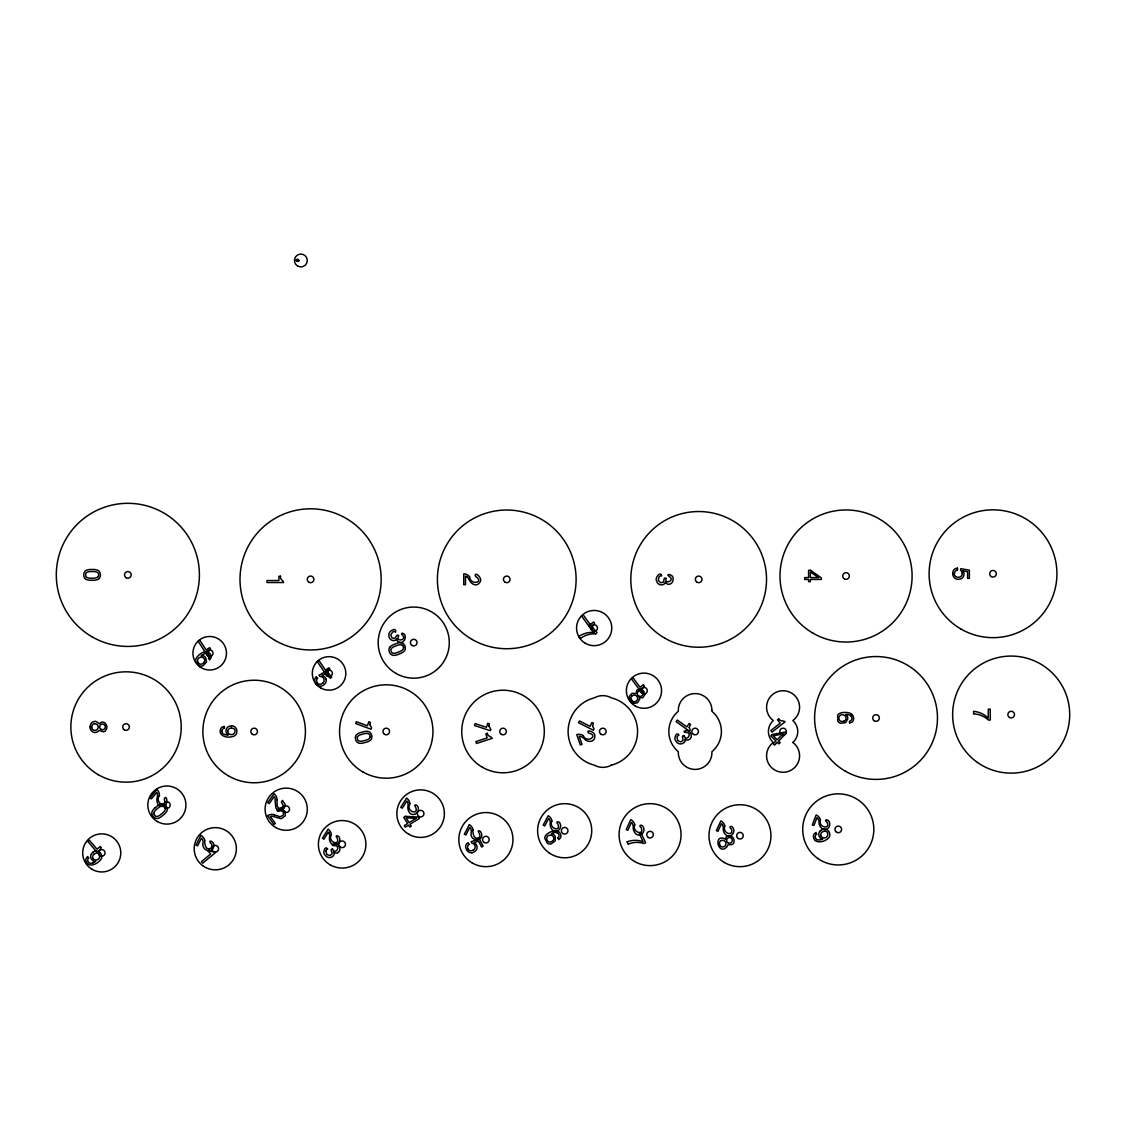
<?xml version="1.0" encoding="UTF-8"?>
<svg xmlns="http://www.w3.org/2000/svg" width="1126" height="1126" viewBox="0 0 1126 1126"><rect width="100%" height="100%" fill="white"/><g stroke="black" fill="none" stroke-linecap="round" stroke-linejoin="round"><path stroke-width="1.5" d="M159.287 795.575C154.262 803.64 167.844 808.735 164.241 799.01C166.549 792.943 169.463 806.3 162.608 806.469C157.401 807.173 156.021 800.896 157.387 796.997M325.836 851.115L326.948 854.648L330.214 855.521L332.212 853.578L331.058 849.637L332.48 848.779M395.592 631.883C396.831 626.746 387.78 631.039 388.906 635.261C388.386 638.47 391.749 641.327 394.832 640.469M398.576 636.035C395.493 642.27 406.95 640.272 402.784 635.43C398.843 632.474 405.079 632.179 405.304 636.457C405.768 639.751 402.601 643.861 399.068 642.214M469.359 824.711L464.348 834.155L465.882 834.957L469.809 827.54A3.195 3.195 0 0 1 470.781 828.778A9.205 9.205 0 0 1 471.344 831.847C468.43 842.895 486.77 841.713 480.506 831.467C474.468 828.342 483.124 836.308 478.62 837.744C474.679 840.08 472.526 834.324 472.948 830.059M684.636 741.626C682.778 745.06 677.359 744.596 675.91 741.035C673.081 738.656 676.923 730.802 678.978 735.109A4.124 4.124 0 0 0 676.979 737.023L677.753 740.683L680.906 741.907L683.102 740.19L682.412 736.207L683.876 735.447M962.772 570.84L967.614 571.684L967.614 578.398L969.373 578.398L969.373 570.178L960.731 568.63L960.633 570.347A4.94 4.94 0 0 1 961.787 571.684A3.336 3.336 0 0 1 962.181 572.965L962.209 573.19M632.235 695.601L631.348 696.614A2.66 2.66 0 0 0 631.053 697.487L631.024 697.81A3.336 3.336 0 0 0 631.207 699.077L631.503 699.696A4.898 4.898 0 0 0 632.024 700.442M595.682 633.797L597.005 632.699L590.137 624.409L588.701 625.606L594.261 632.319M202.821 654.558L202.708 654.628A16.214 16.214 0 0 0 201.258 655.642L202.497 655.684A3.814 3.814 0 0 1 203.609 655.979A4.729 4.729 0 0 1 204.622 656.585L205.087 656.979A6.545 6.545 0 0 1 205.706 657.683L206.565 661.961L203.074 665.705A5.053 5.053 0 0 1 201.132 666.142A4.771 4.771 0 0 1 199.302 665.804L195.657 661.314A5.095 5.095 0 0 1 195.994 658.794A7.882 7.882 0 0 1 197.444 656.557A18.649 18.649 0 0 1 202.047 652.784A8.966 8.966 0 0 1 204.819 651.729A5.56 5.56 0 0 1 207.522 651.898L209.38 653.038A7.474 7.474 0 0 1 210.266 654.037L211.153 656.022A3.758 3.758 0 0 1 211.097 657.612L209.718 659.878L208.465 658.372M337.87 852.579C341.009 851.003 340.263 846.555 337.87 844.641C335.041 841.052 329.271 846.597 334.647 845.499C341.91 846.456 334.521 855.253 332.691 849.159M333.873 852.354L333.915 852.34A3.547 3.547 0 0 1 333.929 854.859C332.353 858.505 326.892 858.547 325.076 855.07C322.092 853.001 325.147 844.908 327.567 848.976M721.316 840.418L720.204 841.178A2.66 2.66 0 0 0 719.711 841.966L719.598 842.262A3.336 3.336 0 0 0 719.486 843.543L719.613 844.204A4.898 4.898 0 0 0 719.95 845.063M200.203 657.303C194.699 658.837 199.049 667.141 203.243 663.214A5.095 5.095 0 0 0 204.313 661.989M92.979 862.868L91.023 863.318A2.97 2.97 0 0 1 88.672 862.347L88.546 862.164A3.012 3.012 0 0 1 88.602 857.956M553.119 832.973L552.993 833.015A16.214 16.214 0 0 0 551.36 833.704L552.57 834A3.814 3.814 0 0 1 553.598 834.521A4.729 4.729 0 0 1 554.442 835.323L554.822 835.816A6.545 6.545 0 0 1 555.287 836.646L555.231 840.995L551.022 843.923A5.053 5.053 0 0 1 549.024 843.937A4.771 4.771 0 0 1 547.32 843.219L544.688 838.068A5.095 5.095 0 0 1 545.561 835.675A7.882 7.882 0 0 1 547.433 833.789A18.649 18.649 0 0 1 552.725 831.072A8.966 8.966 0 0 1 555.667 830.636A5.56 5.56 0 0 1 558.271 831.354L559.847 832.874A7.474 7.474 0 0 1 560.495 834.028L560.959 836.154A3.758 3.758 0 0 1 560.565 837.702L558.749 839.63L557.834 837.885M95.006 723.582L93.683 723.821A2.66 2.66 0 0 0 92.909 724.328L92.684 724.553A3.336 3.336 0 0 0 92.05 725.679L91.896 726.34A4.898 4.898 0 0 0 91.853 727.241M666.029 578.173L664.368 578.173L663.369 582.1L660.68 582.789L658.26 580.326L659.146 576.723A4.124 4.124 0 0 1 661.736 575.836C661.089 570.601 654.276 577.638 656.669 581.213C657.246 584.464 661.469 586.027 664.087 584.098A3.547 3.547 0 0 0 665.339 581.959L665.41 581.959A3.716 3.716 0 0 0 668.661 584.324C671.49 584.38 673.39 581.607 673.052 578.947C674.263 574.499 664.678 572.965 669.041 576.315C675.825 580.129 664.354 585.281 666.015 578.623M847.596 714.56L847.456 714.531A16.214 16.214 0 0 0 845.696 714.391L846.625 715.207A3.814 3.814 0 0 1 847.287 716.15A4.729 4.729 0 0 1 847.667 717.262L847.765 717.867A6.545 6.545 0 0 1 847.794 718.81L845.696 722.639L840.615 723.258A5.053 5.053 0 0 1 838.856 722.343A4.771 4.771 0 0 1 837.674 720.907L837.758 715.123A5.095 5.095 0 0 1 839.644 713.42A7.882 7.882 0 0 1 842.192 712.631A18.649 18.649 0 0 1 848.131 712.702A8.966 8.966 0 0 1 850.946 713.687M274.139 814.83L280.092 816.786L283.33 815.111L283.428 812.296L281.148 810.438L284.132 808.271L285.314 804.78L282.513 800.403L281.359 802.022L283.372 805.892L280.796 808.426L284.779 811.086L285.342 815.801L281.233 818.743L275.054 817.054A9.346 9.346 0 0 0 271.985 816.167A3.237 3.237 0 0 0 270.423 816.519L275.363 823.472L273.928 824.499L267.65 815.646A7.938 7.938 0 0 1 274.195 814.675M398.759 635.627L397.196 635.036L394.874 638.343L392.045 637.992L390.736 634.867L392.833 631.813A4.124 4.124 0 0 1 395.578 631.911M396.788 638.935L396.831 638.949A3.716 3.716 0 0 0 399.026 642.299M583.254 735.728C587.068 743.99 598.891 735.32 588.912 733.195C584.169 728.986 596.076 731.21 594.753 736.517C595.105 742.231 587.265 742.85 584.436 738.923M98.947 854.085L98.68 853.804A2.646 2.646 0 0 0 98.089 853.381A2.801 2.801 0 0 0 96.808 853.058A3.702 3.702 0 0 0 95.485 853.311A5.996 5.996 0 0 0 94.19 854.001M316.322 676.895L317.574 678.415M578.933 636.486L580.34 638.203M469.542 576.976C470.738 585.9 484.743 582.367 475.622 576.413C473.061 570.502 483.969 577.835 479.69 582.606C476.678 587.434 470.372 583.704 469.035 579.411M88.743 858.096L87.617 856.492L86.181 858.336A3.589 3.589 0 0 0 85.914 859.56A4.743 4.743 0 0 0 86.026 860.841C87.828 867.977 96.47 864.698 99.82 860.63A8.895 8.895 0 0 0 100.819 859.405L101.453 858.223A4.631 4.631 0 0 0 101.748 857.097A4.124 4.124 0 0 0 101.636 855.478A5.644 5.644 0 0 0 93.05 851.847M469.049 844.486L468.135 842.755A4.546 4.546 0 0 0 465.756 845.739A5.729 5.729 0 0 0 466.474 849.525A8.149 8.149 0 0 0 466.783 850.144L468.008 851.552A5.123 5.123 0 0 0 471.949 852.734M815.534 838.194L815.632 838.391A2.97 2.97 0 0 0 817.659 839.926L819.672 839.94A15.722 15.722 0 0 0 822.684 839.152L822.712 839.109A4.279 4.279 0 0 1 819.235 836.393L818.968 835.534A4.771 4.771 0 0 1 820.291 830.833M627.154 841.868L628.111 843.895M684.045 735.855C687.015 742.667 692.884 731.9 685.973 732.449C680.878 732.379 687.465 728.438 689.689 731.914C691.814 734.082 692.152 738.557 688.83 739.81A3.716 3.716 0 0 1 684.96 739.092L684.918 739.135A3.547 3.547 0 0 1 684.678 741.654M816.702 834.296L815.998 832.466L814.168 833.916A3.589 3.589 0 0 0 813.605 835.042A4.743 4.743 0 0 0 813.408 836.322C813.451 843.684 822.613 842.558 826.85 839.419A8.895 8.895 0 0 0 828.117 838.462L829.018 837.462A4.631 4.631 0 0 0 829.566 836.435A4.124 4.124 0 0 0 829.848 834.859A5.644 5.644 0 0 0 822.374 829.271M820.361 819.883C818.025 828.215 831.495 829.566 826.822 822.022C823.148 819.672 828.187 818.518 829.257 821.924C830.326 823.993 829.623 826.611 828.089 828.272C823.725 832.438 818.546 826.526 819.01 821.825A9.205 9.205 0 0 0 818.095 818.827A3.195 3.195 0 0 0 816.955 817.729L813.901 825.555L812.282 824.936L816.167 814.971A7.812 7.812 0 0 1 820.516 819.827M724.708 826.076C722.062 833.31 734.096 837.139 731.45 829.074C727.931 826.906 731.562 824.598 733.251 828.187C734.504 830.284 733.744 833.071 732.111 834.746C727.452 838.87 722.554 832.846 723.258 827.948A9.205 9.205 0 0 0 722.512 824.894M634.698 824.908C631.714 832.593 645.254 836.125 640.976 827.343C637.612 825.006 642.58 823.936 643.537 827.399C644.649 829.735 643.593 832.635 641.651 834.197C636.823 837.519 632.587 831.326 633.22 826.794A9.346 9.346 0 0 0 632.46 823.697A3.237 3.237 0 0 0 631.376 822.515L627.801 830.27L626.211 829.524L630.757 819.672A7.938 7.938 0 0 1 634.853 824.865M204.65 840.714C204.524 844.007 205.706 850.609 210.393 848.497C212.476 847.329 212.321 844.05 210.492 843.05C207.691 838.842 214.925 842.079 213.799 845.71A3.322 3.322 0 0 0 213.405 851.481A3.322 3.322 0 0 0 218.585 848.976A3.322 3.322 0 0 0 213.827 845.739C212.856 854.901 200.864 850.257 203.116 842.558A9.346 9.346 0 0 0 202.469 839.433A3.237 3.237 0 0 0 201.413 838.223L197.599 845.851L196.023 845.063L200.878 835.351A7.938 7.938 0 0 1 204.819 840.686M551.81 821.079C548.334 828.581 561.677 832.677 557.764 823.81C554.837 821.67 559.481 820.488 560.298 823.965C561.325 826.315 560.143 829.13 558.158 830.58C553.232 833.69 549.291 827.3 550.234 822.839A9.205 9.205 0 0 0 549.699 819.756A3.195 3.195 0 0 0 548.7 818.518L544.702 825.921L543.182 825.091L548.263 815.688A7.812 7.812 0 0 1 551.979 821.051M403.516 647.577L403.418 647.028A3.913 3.913 0 0 0 403.122 646.282L402.939 645.958A2.407 2.407 0 0 0 402.489 645.451M221.906 731.534L221.935 731.759A2.97 2.97 0 0 0 223.272 733.913L225.144 734.645A15.722 15.722 0 0 0 228.226 734.997L228.282 734.968A4.279 4.279 0 0 1 226.016 731.182L226.073 730.281A4.771 4.771 0 0 1 229 726.369A7.009 7.009 0 0 1 231.492 726.017M331.297 834.76C327.356 842.614 340.784 846.358 337.068 837.843C334.042 834.718 339.503 835.168 339.7 838.532C340.291 840.742 339.123 843.107 337.35 844.43C332.297 847.737 328.342 840.981 329.608 836.435A9.205 9.205 0 0 0 329.256 833.31M409.78 803.837C405.571 812.001 419.604 815.562 415.48 806.906C412.763 803.654 418.196 804.541 418.309 807.891C418.844 810.382 417.296 813.028 415.086 814.154C409.822 816.294 406.965 809.805 408.048 805.512A9.346 9.346 0 0 0 407.739 802.331M276.94 799.657L277.193 806.357L278.812 808.102L280.838 808.412L276.672 809.805L277.826 811.424L281.19 810.424L278.375 810.241L275.912 808.229L275.124 801.248A9.346 9.346 0 0 0 274.969 798.067A3.237 3.237 0 0 0 274.125 796.701L269.17 803.654L267.735 802.641L274.026 793.788A7.938 7.938 0 0 1 277.109 799.657M973.596 713.588L973.596 711.322A23.984 23.984 0 0 1 988.22 718.078L988.304 709.127L990.218 709.127L990.218 720.077L988.473 720.077A23.308 23.308 0 0 0 973.582 713.856M957.494 568.18L957.494 570.178M224.398 728.311L224.398 726.354L222.174 727.044A3.589 3.589 0 0 0 221.231 727.903A4.743 4.743 0 0 0 220.597 729.015C217.994 735.897 226.945 738.149 232.026 736.742A8.895 8.895 0 0 0 233.561 736.305L234.743 735.7A4.631 4.631 0 0 0 235.63 734.94A4.124 4.124 0 0 0 236.474 733.561A5.644 5.644 0 0 0 231.506 725.665M85.097 578.567A4.251 4.251 0 0 1 84.225 577.286A4.42 4.42 0 0 1 83.971 576.596L83.788 575.499A8.586 8.586 0 0 1 83.774 574.556L83.971 573.162A4.307 4.307 0 0 1 85.097 571.163A4.715 4.715 0 0 1 86.547 570.235A10.88 10.88 0 0 1 90.179 569.503L93.922 569.475A11.021 11.021 0 0 1 97.582 570.206A4.687 4.687 0 0 1 99.032 571.178A4.363 4.363 0 0 1 100.003 572.698L100.369 574.26A8.051 8.051 0 0 1 100.369 575.485L100.172 576.582A4.532 4.532 0 0 1 100.017 577.047A4.321 4.321 0 0 1 99.032 578.567M85.097 578.567A4.715 4.715 0 0 0 86.547 579.51A10.88 10.88 0 0 0 90.179 580.242L93.922 580.27A11.021 11.021 0 0 0 97.582 579.538A4.687 4.687 0 0 0 99.032 578.567M98.37 576.301A3.378 3.378 0 0 1 96.273 577.793A11.809 11.809 0 0 1 93.219 578.229L90.01 578.187A8.741 8.741 0 0 1 87.856 577.821A4.096 4.096 0 0 1 86.153 576.822A2.168 2.168 0 0 1 85.745 576.216L85.745 573.528A2.168 2.168 0 0 1 86.167 572.937A4.096 4.096 0 0 1 87.87 571.938A8.741 8.741 0 0 1 90.01 571.558L93.402 571.515A11.218 11.218 0 0 1 96.273 571.924A3.378 3.378 0 0 1 98.37 573.444A2.407 2.407 0 0 1 98.567 574.105L98.638 574.471A3.913 3.913 0 0 1 98.638 575.273L98.525 575.808A2.322 2.322 0 0 1 98.328 576.287M95.006 723.751A3.322 3.322 0 0 1 98.201 727.086A3.322 3.322 0 0 1 94.978 730.38A3.322 3.322 0 0 1 91.572 727.255M962.786 570.826A3.251 3.251 0 0 1 963.673 572.233A5.25 5.25 0 0 1 963.983 573.936A6.193 6.193 0 0 1 963.631 576.019A4.954 4.954 0 0 1 960.211 579.045L958.268 579.313A5.954 5.954 0 0 1 956.213 578.947A5.208 5.208 0 0 1 953.201 576.033L952.779 574.19A8.29 8.29 0 0 1 952.751 573.486M962.294 573.19A3.828 3.828 0 0 1 958.437 577.3A3.885 3.885 0 0 1 954.158 573.711M954.524 573.669A3.448 3.448 0 0 1 957.466 570.009M957.494 568.208A4.617 4.617 0 0 0 953.947 569.742A5.827 5.827 0 0 0 952.793 573.486M851.27 716.375A2.998 2.998 0 0 1 849.483 721.245L849.454 723.075L851.974 722.216A3.758 3.758 0 0 0 853.029 721.034L853.621 718.951A7.474 7.474 0 0 0 853.592 717.614L852.903 715.545A5.56 5.56 0 0 0 850.932 713.701M847.582 714.658A6.052 6.052 0 0 1 851.397 716.235M843.993 721.273A3.308 3.308 0 0 0 843.74 715.038C838.701 712.589 836.59 721.794 842.347 721.456A5.095 5.095 0 0 0 843.965 721.203M390.3 646.662A10.88 10.88 0 0 1 393.453 644.691L396.929 643.312A11.021 11.021 0 0 1 400.603 642.679A4.687 4.687 0 0 1 402.306 643.073A4.363 4.363 0 0 1 403.77 644.128L404.67 645.465A8.051 8.051 0 0 1 405.107 646.606L405.332 647.689A4.532 4.532 0 0 1 405.346 648.196A4.321 4.321 0 0 1 404.98 649.969A4.687 4.687 0 0 1 403.952 651.363A11.021 11.021 0 0 1 400.814 653.376L397.337 654.741A10.88 10.88 0 0 1 393.664 655.374A4.715 4.715 0 0 1 391.989 654.98A4.251 4.251 0 0 1 390.694 654.107A4.42 4.42 0 0 1 390.215 653.544L389.652 652.587A8.586 8.586 0 0 1 389.3 651.729L388.977 650.364A4.307 4.307 0 0 1 389.315 648.083A4.715 4.715 0 0 1 390.328 646.69M403.544 648.083A3.378 3.378 0 0 1 402.123 650.237A11.809 11.809 0 0 1 399.434 651.743L396.422 652.855A8.741 8.741 0 0 1 394.283 653.291A4.096 4.096 0 0 1 392.341 652.967A2.168 2.168 0 0 1 391.735 652.559L390.764 650.054A2.168 2.168 0 0 1 390.947 649.35A4.096 4.096 0 0 1 392.172 647.802A8.741 8.741 0 0 1 394.03 646.676L397.182 645.409A11.218 11.218 0 0 1 400.011 644.762A3.378 3.378 0 0 1 402.517 645.409M403.516 647.577A2.322 2.322 0 0 1 403.502 648.083M396.76 638.906A3.547 3.547 0 0 1 394.846 640.511M322.754 683.2A3.758 3.758 0 0 0 323.092 677.655A3.364 3.364 0 0 0 321.769 676.853A4.856 4.856 0 0 0 320.051 676.557L319.038 675.192L326.554 670.941L331.72 677.148L330.382 678.26L326.16 673.179L321.98 675.516A3.195 3.195 0 0 1 323.528 676.079A5.166 5.166 0 0 1 324.837 677.162A6.094 6.094 0 0 1 325.878 678.964M322.683 683.102A3.814 3.814 0 0 1 317.279 683.172M317.518 682.919A3.392 3.392 0 0 1 317.448 678.302M316.336 676.923A4.546 4.546 0 0 0 314.604 680.315A5.729 5.729 0 0 0 316.096 683.862M316.068 683.89A8.149 8.149 0 0 0 316.533 684.411L318.011 685.537A5.123 5.123 0 0 0 322.135 685.875A5.841 5.841 0 0 0 323.894 684.819L325.217 683.426A4.87 4.87 0 0 0 325.935 678.95M206.804 653.587A2.998 2.998 0 0 1 208.563 658.457M202.877 654.628A6.052 6.052 0 0 1 206.818 653.39M200.175 657.401A3.308 3.308 0 0 1 204.383 662.018M632.333 695.741A3.322 3.322 0 0 1 636.908 696.375A3.322 3.322 0 0 1 636.429 700.963A3.322 3.322 0 0 1 631.813 700.625M580.509 638.414A22.914 22.914 0 0 1 595.682 633.868M578.877 636.415A23.59 23.59 0 0 1 594.246 632.446M159.456 795.589A7.812 7.812 0 0 0 156.936 789.551L150.025 797.771L151.348 798.883L156.753 792.451A3.195 3.195 0 0 1 157.443 793.858A9.205 9.205 0 0 1 157.344 796.983M153.783 813.451A4.096 4.096 0 0 1 154.459 811.593A8.741 8.741 0 0 1 155.867 809.932L158.442 807.722A11.218 11.218 0 0 1 160.905 806.188A3.378 3.378 0 0 1 163.481 806.005A2.407 2.407 0 0 1 164.072 806.399L164.354 806.638A3.913 3.913 0 0 1 164.86 807.243L165.128 807.736A2.322 2.322 0 0 1 165.269 808.215M153.783 813.451A2.168 2.168 0 0 0 153.854 814.182L155.571 816.237A2.168 2.168 0 0 0 156.275 816.42A4.096 4.096 0 0 0 158.217 816.097A8.741 8.741 0 0 0 160.103 815.013L162.608 812.986A11.809 11.809 0 0 0 164.692 810.72A3.378 3.378 0 0 0 165.325 808.215M409.948 803.823A7.938 7.938 0 0 0 406.613 798.081L400.743 807.258L402.221 808.201L406.824 801.022A3.237 3.237 0 0 1 407.696 802.345M557.215 832.86A2.998 2.998 0 0 1 557.919 837.997M553.162 833.057A6.052 6.052 0 0 1 557.271 832.677M553.077 840.601A3.308 3.308 0 0 0 549.938 835.196C544.308 835.379 546.786 844.514 551.712 841.516A5.095 5.095 0 0 0 553.021 840.545M724.877 826.048A7.812 7.812 0 0 0 720.851 820.896L716.361 830.65L717.938 831.368L721.442 823.739A3.195 3.195 0 0 1 722.47 824.908M721.372 840.573A3.322 3.322 0 0 1 725.665 842.29A3.322 3.322 0 0 1 724.088 846.625A3.322 3.322 0 0 1 719.711 845.19M815.576 838.18A3.012 3.012 0 0 1 816.603 834.127M820.333 830.861A7.009 7.009 0 0 1 822.487 829.609M820.924 835.886A3.631 3.631 0 0 0 825.71 837.631A3.631 3.631 0 0 0 827.526 832.874L827.385 832.508A2.646 2.646 0 0 0 826.906 831.959A2.801 2.801 0 0 0 825.752 831.34A3.702 3.702 0 0 0 824.401 831.269A5.996 5.996 0 0 0 822.979 831.635A3.378 3.378 0 0 0 820.826 835.914M628.209 844.134A22.914 22.914 0 0 1 644.044 843.487L645.606 842.684L641.018 832.958L639.329 833.761L643.045 841.643A23.59 23.59 0 0 0 627.126 841.798M474.539 844.964A3.364 3.364 0 0 0 473.483 843.838A4.856 4.856 0 0 0 471.864 843.191L471.161 841.657L479.395 839.053L483.153 846.203L481.618 847.019L478.55 841.164L473.976 842.586A3.195 3.195 0 0 1 475.369 843.458A5.166 5.166 0 0 1 476.411 844.796A6.094 6.094 0 0 1 477.072 846.78A4.87 4.87 0 0 1 475.468 850.975L473.905 852.086A5.841 5.841 0 0 1 471.949 852.706M474.609 844.908A3.758 3.758 0 0 1 473.131 850.257M473.075 850.158A3.814 3.814 0 0 1 467.769 849.088M468.064 848.891A3.392 3.392 0 0 1 468.951 844.359M469.387 824.668A7.812 7.812 0 0 1 473.103 830.031M325.78 851.087A4.124 4.124 0 0 1 327.596 849.004M337.913 852.663A3.716 3.716 0 0 1 333.943 852.298M331.452 834.746A7.812 7.812 0 0 0 328.102 829.13L322.43 838.251L323.908 839.166L328.342 832.03A3.195 3.195 0 0 1 329.214 833.324M91.445 853.888A7.009 7.009 0 0 1 93.233 852.157M91.403 853.874A4.771 4.771 0 0 0 91.22 858.758L91.699 859.518A4.279 4.279 0 0 0 95.724 861.334L95.724 861.32A15.722 15.722 0 0 1 92.994 862.882M98.905 854.113A3.631 3.631 0 0 1 98.286 859.18A3.631 3.631 0 0 1 93.219 858.631M93.134 858.674A3.378 3.378 0 0 1 94.232 854.071M221.949 731.534A3.012 3.012 0 0 1 224.356 728.128M227.762 731.309A3.631 3.631 0 0 0 231.604 734.659A3.631 3.631 0 0 0 235.01 730.873L235.01 730.478A2.646 2.646 0 0 0 234.771 729.803A2.801 2.801 0 0 0 233.898 728.803A3.702 3.702 0 0 0 232.66 728.255A5.996 5.996 0 0 0 231.21 728.086M227.663 731.309A3.378 3.378 0 0 1 231.21 728.17M367.794 731.478A4.687 4.687 0 0 1 369.441 732.027A4.363 4.363 0 0 1 370.764 733.251L371.51 734.673A8.051 8.051 0 0 1 371.805 735.855L371.904 736.967A4.532 4.532 0 0 1 371.861 737.46A4.321 4.321 0 0 1 371.298 739.177A4.687 4.687 0 0 1 370.116 740.458A11.021 11.021 0 0 1 366.766 742.076L363.149 743.047A10.88 10.88 0 0 1 359.433 743.244A4.715 4.715 0 0 1 357.801 742.653A4.251 4.251 0 0 1 356.632 741.64A4.42 4.42 0 0 1 356.21 741.035L355.76 740.007A8.586 8.586 0 0 1 355.506 739.106L355.352 737.713A4.307 4.307 0 0 1 355.943 735.503A4.715 4.715 0 0 1 357.111 734.222A10.88 10.88 0 0 1 360.461 732.604L364.064 731.647A11.021 11.021 0 0 1 367.794 731.436M357.421 736.939A4.096 4.096 0 0 1 358.814 735.545A8.741 8.741 0 0 1 360.799 734.645L364.078 733.758A11.218 11.218 0 0 1 366.963 733.434A3.378 3.378 0 0 1 369.37 734.377A2.407 2.407 0 0 1 369.736 734.968L369.877 735.306A3.913 3.913 0 0 1 370.088 736.08L370.116 736.629A2.322 2.322 0 0 1 370.046 737.136M357.421 736.939A2.168 2.168 0 0 0 357.167 737.614L357.829 740.218A2.168 2.168 0 0 0 358.392 740.697A4.096 4.096 0 0 0 360.292 741.232A8.741 8.741 0 0 0 362.459 741.063L365.584 740.303A11.809 11.809 0 0 0 368.441 739.149A3.378 3.378 0 0 0 370.088 737.15M583.338 735.588A7.938 7.938 0 0 0 576.765 734.645L580.34 744.948L582.001 744.37L579.2 736.305A3.237 3.237 0 0 1 580.791 736.446A9.346 9.346 0 0 1 583.465 738.149M469.669 576.864A7.938 7.938 0 0 0 463.771 573.824L463.771 584.732L465.517 584.732L465.517 576.188A3.237 3.237 0 0 1 466.966 576.836M467.009 576.808A9.346 9.346 0 0 1 468.937 579.327M639.554 699.274L637.583 702.723L633.6 703.497L630.067 700.654L629.209 696.53L632.052 693.278L636.007 693.63L636.95 689.999L640.68 688.985L643.706 691.181L644.846 694.728L642.735 697.768L639.23 697.726L639.554 699.274M711.942 710.407L711.913 711.28A26.292 26.292 0 0 1 711.913 751.718L711.942 752.604A16.82 16.82 0 0 1 694.686 769.41A16.82 16.82 0 0 1 678.316 751.718A26.292 26.292 0 0 1 678.316 711.28A16.82 16.82 0 0 1 694.686 693.588A16.82 16.82 0 0 1 711.942 710.407L711.942 710.464M488.867 725.988L490.795 729.226L490.317 730.675L474.525 725.51L475.144 723.61L486.46 727.312L487.797 723.216L489.317 723.708L488.867 725.89M592.572 726.031L594.035 728.874L593.346 730.225L578.525 722.723L579.426 720.936L590.052 726.326L591.995 722.47L593.416 723.188L592.572 726.031M90.136 726.917C89.461 731.21 95.147 734.433 98.272 731.253C98.947 728.438 104.113 734.729 106.097 729.817C108.941 725.82 103.676 719.134 99.735 723.427C98.919 724.862 96.526 719.894 93.796 721.639C91.389 722.09 90.066 724.623 90.136 726.917M725.44 839.123C712.631 832.578 718.289 857.435 727.396 846.203C726.678 843.022 734.138 846.963 733.997 841.516C735.039 836.182 726.537 832.804 725.44 838.983M641.961 689.576L642.383 691.251L641.173 692.138L631.503 678.936L633.079 677.782L640.004 687.24L643.439 684.735L644.368 686.001L641.975 689.492M99.187 851.115L99.735 853.029L98.595 854.001L87.927 841.601L89.418 840.32L97.061 849.201L100.284 846.442L101.298 847.625L99.187 851.115M295.997 260.43C300.515 264.174 298.601 256.334 296.011 260.303M592.149 626.915L592.558 628.618L591.319 629.518L581.579 616.049L583.198 614.88L590.179 624.522L593.669 622.002L594.612 623.283L592.149 626.816M327.342 672.658L327.694 674.249L326.456 675.093L317.279 661.525L318.911 660.427L325.47 670.153L328.989 667.774L329.876 669.069L327.342 672.56M369.792 724.651L371.58 727.804L371.059 729.212L355.689 723.554L356.379 721.71L367.386 725.763L368.849 721.78L370.327 722.329L369.792 724.651M298.981 260.486L296.335 260.486L298.967 260.599M689.211 727.452L690.266 729.986L689.379 731.196L676.093 721.639L677.247 720.049L686.761 726.903L689.239 723.455L690.519 724.37L689.211 727.452M207.986 652.461L208.324 654.065L207.071 654.896L198.092 641.201L199.738 640.131L206.171 649.927L209.718 647.605L210.576 648.914L208 652.376M772.112 734.518L770.775 735.883L775.969 740.992L773.238 743.765L774.575 745.088L777.306 742.315L778.91 743.892L780.149 742.639L778.545 741.063L786.23 733.237L785.089 732.111L772.112 734.518M782.908 733.941L777.207 739.74L773.224 735.827L782.908 733.941M154.839 808.046L154.656 808.215A10.88 10.88 0 0 0 152.32 811.114A4.715 4.715 0 0 0 151.841 812.775A4.307 4.307 0 0 0 152.263 815.027L152.995 816.237A8.586 8.586 0 0 0 153.6 816.941L154.445 817.659A4.42 4.42 0 0 0 155.078 818.039A4.251 4.251 0 0 0 156.584 818.461A4.715 4.715 0 0 0 158.302 818.25A10.88 10.88 0 0 0 161.567 816.491L164.452 814.112A11.021 11.021 0 0 0 166.789 811.199A4.687 4.687 0 0 0 167.281 809.524A4.321 4.321 0 0 0 167.056 807.736A4.532 4.532 0 0 0 166.887 807.258L166.324 806.3A8.051 8.051 0 0 0 165.536 805.357L164.269 804.386A4.363 4.363 0 0 0 162.538 803.851A4.687 4.687 0 0 0 160.807 804.063A11.021 11.021 0 0 0 157.541 805.836L154.839 808.046M209.14 849.694L207.902 850.707L210.646 854.043L201.441 861.601L202.708 863.149L215.545 852.593C213.94 851.073 210.295 852.509 209.267 849.863M778.728 718.81L777.475 719.795L780.163 723.173L770.831 730.577L772.07 732.139L785.089 721.808C783.513 720.274 779.797 721.653 778.728 718.81M405.388 816.322L403.755 817.335L407.584 823.542L404.276 825.583L405.261 827.188L408.569 825.133L409.751 827.061L411.243 826.132L410.061 824.218L419.407 818.461L418.562 817.096L405.388 816.322M416.001 818.349L409.076 822.613L406.148 817.87L416.001 818.349M487.361 733.308L485.841 733.8L487.178 737.896L475.862 741.598L476.481 743.484L492.287 738.332C491.4 736.348 487.459 736.517 487.361 733.308M810.523 570.291L808.595 570.291L808.595 577.582L804.71 577.582L804.71 579.454L808.595 579.454L808.595 581.706L810.354 581.706L810.354 579.454L821.333 579.454L821.333 577.863L810.523 570.291M280.487 576.231L278.896 576.231L278.896 580.537L266.989 580.537L266.989 582.536L283.611 582.536C283.288 580.186 279.797 579.721 280.487 576.231M818.489 577.582L810.354 577.582L810.354 572.008L818.489 577.582M126.182 577.751A3.322 3.322 0 0 0 131.179 574.865A3.322 3.322 0 0 0 126.182 571.994A3.322 3.322 0 0 0 126.182 577.751M92.079 636.837A71.543 71.543 0 0 0 199.401 574.865A71.543 71.543 0 0 0 92.079 512.907A71.543 71.543 0 0 0 92.079 636.837M124.367 729.873A3.322 3.322 0 0 0 129.363 726.988A3.322 3.322 0 0 0 124.367 724.117A3.322 3.322 0 0 0 124.367 729.873M98.441 774.772A55.174 55.174 0 0 0 181.202 726.988A55.174 55.174 0 0 0 98.441 679.217A55.174 55.174 0 0 0 98.441 774.772M100.988 729.338A2.843 2.843 0 0 0 105.309 726.946A2.843 2.843 0 0 0 101.073 724.412A2.843 2.843 0 0 0 100.988 729.338M961.069 629.096A63.915 63.915 0 0 0 1056.934 573.739A63.915 63.915 0 0 0 961.069 518.396A63.915 63.915 0 0 0 961.069 629.096M991.359 576.625A3.322 3.322 0 0 0 996.341 573.739A3.322 3.322 0 0 0 991.359 570.868A3.322 3.322 0 0 0 991.359 576.625M844.373 578.877A3.322 3.322 0 0 0 849.37 576.005A3.322 3.322 0 0 0 844.373 573.12A3.322 3.322 0 0 0 844.373 578.877M813.014 633.192A66.054 66.054 0 0 0 912.088 576.005A66.054 66.054 0 0 0 813.014 518.805A66.054 66.054 0 0 0 813.014 633.192M1009.501 717.473A3.322 3.322 0 0 0 1014.498 714.602A3.322 3.322 0 0 0 1009.501 711.716A3.322 3.322 0 0 0 1009.501 717.473M977.467 762.457A58.538 58.538 0 0 0 1069.461 719.852A58.538 58.538 0 0 0 986.573 661.483A58.538 58.538 0 0 0 977.467 762.457M845.33 771.169A61.423 61.423 0 0 0 937.465 717.98A61.423 61.423 0 0 0 845.33 664.776A61.423 61.423 0 0 0 845.33 771.169M874.184 720.739A3.322 3.322 0 0 0 879.364 718.219A3.322 3.322 0 0 0 874.592 714.982A3.322 3.322 0 0 0 874.184 720.739M412.074 645.494A3.322 3.322 0 0 0 417.056 642.608A3.322 3.322 0 0 0 412.074 639.737A3.322 3.322 0 0 0 412.074 645.494M395.958 673.404A35.553 35.553 0 0 0 449.288 642.608A35.553 35.553 0 0 0 395.958 611.826A35.553 35.553 0 0 0 395.958 673.404M327.202 676.163A3.322 3.322 0 0 0 332.381 673.644A3.322 3.322 0 0 0 327.61 670.42A3.322 3.322 0 0 0 327.202 676.163M320.685 687.93A16.763 16.763 0 0 0 345.823 673.404A16.763 16.763 0 0 0 320.685 658.893A16.763 16.763 0 0 0 320.685 687.93M208.043 656.12A3.322 3.322 0 0 0 213.025 653.249A3.322 3.322 0 0 0 208.043 650.364A3.322 3.322 0 0 0 208.043 656.12M200.048 666.958A16.763 16.763 0 0 0 226.396 654.755A16.763 16.763 0 0 0 202.666 638.034A16.763 16.763 0 0 0 200.048 666.958M635.163 705.946A17.608 17.608 0 0 0 661.567 690.702A17.608 17.608 0 0 0 635.163 675.459A17.608 17.608 0 0 0 635.163 705.946M642.299 693.588A3.322 3.322 0 0 0 647.295 690.702A3.322 3.322 0 0 0 642.299 687.831A3.322 3.322 0 0 0 642.299 693.588M592.501 630.94A3.322 3.322 0 0 0 597.498 628.069A3.322 3.322 0 0 0 592.501 625.183A3.322 3.322 0 0 0 592.501 630.94M585.365 643.312A17.608 17.608 0 0 0 611.77 628.069A17.608 17.608 0 0 0 585.365 612.811A17.608 17.608 0 0 0 585.365 643.312M638.653 696.023A2.843 2.843 0 0 0 642.988 693.672A2.843 2.843 0 0 0 638.78 691.097A2.843 2.843 0 0 0 638.653 696.023M157.358 821.544A19.043 19.043 0 0 0 185.931 805.048A19.043 19.043 0 0 0 157.358 788.552A19.043 19.043 0 0 0 157.358 821.544M275.659 827.483A21.098 21.098 0 0 0 307.299 809.214A21.098 21.098 0 0 0 275.659 790.945A21.098 21.098 0 0 0 275.659 827.483M408.752 834.225A23.759 23.759 0 0 0 444.39 813.634A23.759 23.759 0 0 0 408.752 793.056A23.759 23.759 0 0 0 408.752 834.225M165.212 807.919A3.322 3.322 0 0 0 170.209 805.048A3.322 3.322 0 0 0 165.212 802.162A3.322 3.322 0 0 0 165.212 807.919M284.54 812.085A3.322 3.322 0 0 0 289.537 809.214A3.322 3.322 0 0 0 284.54 806.329A3.322 3.322 0 0 0 284.54 812.085M418.971 816.519A3.322 3.322 0 0 0 423.953 813.634A3.322 3.322 0 0 0 418.971 810.762A3.322 3.322 0 0 0 418.971 816.519M727.945 842.769A2.843 2.843 0 0 0 732.308 840.475A2.843 2.843 0 0 0 728.142 837.843A2.843 2.843 0 0 0 727.945 842.769M549.094 852.846A27.052 27.052 0 0 0 591.629 833.156A27.052 27.052 0 0 0 553.302 806.174A27.052 27.052 0 0 0 549.094 852.846M724.468 862.53A30.993 30.993 0 0 0 770.944 835.703A30.993 30.993 0 0 0 724.468 808.862A30.993 30.993 0 0 0 724.468 862.53M563.014 833.606A3.322 3.322 0 0 0 567.997 830.735A3.322 3.322 0 0 0 563.014 827.849A3.322 3.322 0 0 0 563.014 833.606M738.093 838.448A3.322 3.322 0 0 0 743.273 835.928A3.322 3.322 0 0 0 738.515 832.705A3.322 3.322 0 0 0 738.093 838.448M836.604 832.283A3.322 3.322 0 0 0 841.601 829.412A3.322 3.322 0 0 0 836.604 826.526A3.322 3.322 0 0 0 836.604 832.283M648.407 837.519A3.322 3.322 0 0 0 653.39 834.648A3.322 3.322 0 0 0 648.407 831.762A3.322 3.322 0 0 0 648.407 837.519M484.222 842.487A3.322 3.322 0 0 0 489.219 839.602A3.322 3.322 0 0 0 484.222 836.731A3.322 3.322 0 0 0 484.222 842.487M340.291 847.062A3.322 3.322 0 0 0 345.471 844.542A3.322 3.322 0 0 0 340.699 841.319A3.322 3.322 0 0 0 340.291 847.062M100.073 855.774A3.322 3.322 0 0 0 105.07 852.903A3.322 3.322 0 0 0 100.073 850.017A3.322 3.322 0 0 0 100.073 855.774M817.8 858.476A35.553 35.553 0 0 0 873.677 832.607A35.553 35.553 0 0 0 823.331 797.138A35.553 35.553 0 0 0 817.8 858.476M634.571 861.474A30.993 30.993 0 0 0 681.047 834.648A30.993 30.993 0 0 0 634.571 807.806A30.993 30.993 0 0 0 634.571 861.474M472.357 863.037A27.052 27.052 0 0 0 512.949 839.602A27.052 27.052 0 0 0 472.357 816.181A27.052 27.052 0 0 0 472.357 863.037M330.27 864.881A23.759 23.759 0 0 0 365.908 844.303A23.759 23.759 0 0 0 330.27 823.725A23.759 23.759 0 0 0 330.27 864.881M203.13 865.978A21.098 21.098 0 0 0 236.291 850.623A21.098 21.098 0 0 0 206.41 829.595A21.098 21.098 0 0 0 203.13 865.978M92.219 869.399A19.043 19.043 0 0 0 120.792 852.903A19.043 19.043 0 0 0 92.219 836.407A19.043 19.043 0 0 0 92.219 869.399M228.508 775.898A51.275 51.275 0 0 0 305.413 731.506A51.275 51.275 0 0 0 228.508 687.099A51.275 51.275 0 0 0 228.508 775.898M362.896 771.943A46.701 46.701 0 0 0 432.947 731.506A46.701 46.701 0 0 0 362.896 691.054A46.701 46.701 0 0 0 362.896 771.943M482.378 767.256A41.296 41.296 0 0 0 544.308 731.506A41.296 41.296 0 0 0 482.378 695.741A41.296 41.296 0 0 0 482.378 767.256M611.502 765.103A34.695 34.695 0 0 0 611.502 697.895A17.692 17.692 0 0 0 594.176 697.895A34.695 34.695 0 0 0 594.176 765.103A17.692 17.692 0 0 0 611.502 765.103M792.859 742.456A14.68 14.68 0 0 0 792.859 720.541A16.51 16.51 0 0 0 795.336 696.178A16.51 16.51 0 0 0 770.831 696.178A16.51 16.51 0 0 0 773.309 720.541A14.68 14.68 0 0 0 773.309 742.456A16.51 16.51 0 0 0 770.831 766.834A16.51 16.51 0 0 0 795.336 766.834A16.51 16.51 0 0 0 792.859 742.456M252.477 734.377A3.322 3.322 0 0 0 257.474 731.506A3.322 3.322 0 0 0 252.477 728.621A3.322 3.322 0 0 0 252.477 734.377M384.585 734.377A3.322 3.322 0 0 0 389.568 731.506A3.322 3.322 0 0 0 384.585 728.621A3.322 3.322 0 0 0 384.585 734.377M501.366 734.377A3.322 3.322 0 0 0 506.348 731.506A3.322 3.322 0 0 0 501.366 728.621A3.322 3.322 0 0 0 501.366 734.377M601.171 734.377A3.322 3.322 0 0 0 606.168 731.506A3.322 3.322 0 0 0 601.171 728.621A3.322 3.322 0 0 0 601.171 734.377M693.461 734.377A3.322 3.322 0 0 0 698.444 731.506A3.322 3.322 0 0 0 693.461 728.621A3.322 3.322 0 0 0 693.461 734.377M781.219 734.251A3.322 3.322 0 0 0 786.398 731.745A3.322 3.322 0 0 0 781.627 728.508A3.322 3.322 0 0 0 781.219 734.251M275.293 640.511A70.586 70.586 0 0 0 381.165 579.383A70.586 70.586 0 0 0 275.293 518.256A70.586 70.586 0 0 0 275.293 640.511M472.075 639.441A69.362 69.362 0 0 0 576.104 579.383A69.362 69.362 0 0 0 472.075 519.311A69.362 69.362 0 0 0 472.075 639.441M664.748 638.146A67.856 67.856 0 0 0 766.524 579.383A67.856 67.856 0 0 0 664.748 520.62A67.856 67.856 0 0 0 664.748 638.146M308.721 582.128A3.322 3.322 0 0 0 313.901 579.623A3.322 3.322 0 0 0 309.129 576.385A3.322 3.322 0 0 0 308.721 582.128M505.095 582.255A3.322 3.322 0 0 0 510.078 579.383A3.322 3.322 0 0 0 505.095 576.498A3.322 3.322 0 0 0 505.095 582.255M697.008 582.255A3.322 3.322 0 0 0 701.991 579.383A3.322 3.322 0 0 0 697.008 576.498A3.322 3.322 0 0 0 697.008 582.255M297.658 266.06A6.432 6.432 0 0 0 307.314 260.486A6.432 6.432 0 0 0 297.658 254.912A6.432 6.432 0 0 0 297.658 266.06"/></g></svg>
